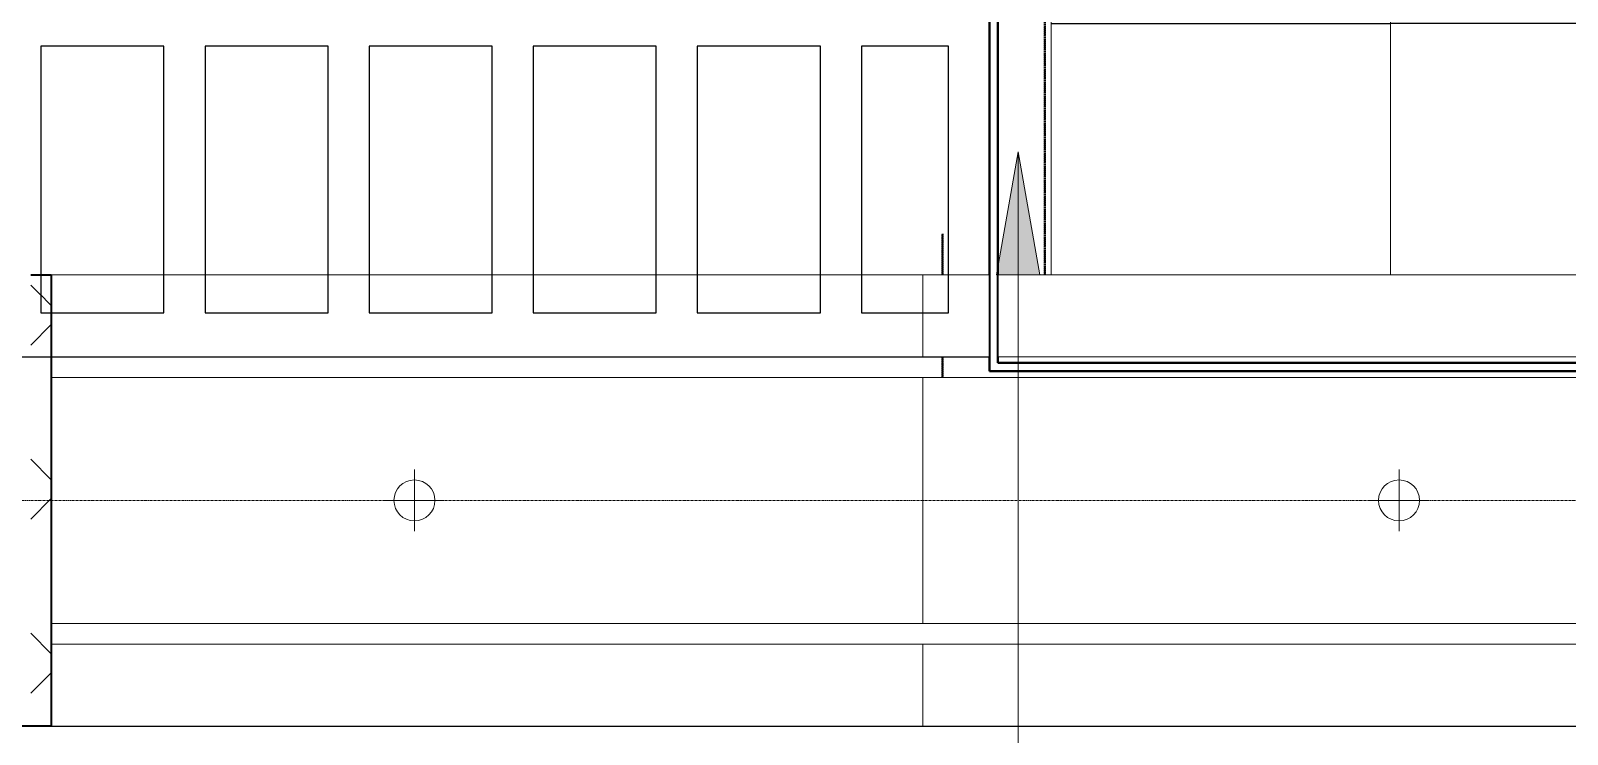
# Model space of a CAD drawing. Header units: millimetres. Extents: x -853228 to -744682, y -17776 to 32484.
# Drawn here: x -823357 to -819612, y 3009 to 4724 of the extents above; entities that cross this region are included whole.
import ezdxf
from ezdxf.xclip import XClip

# ---------------------------------------------------------------- set-up
doc = ezdxf.new("R2010")
doc.units = ezdxf.units.MM
doc.header["$XCLIPFRAME"] = 0
doc.linetypes.add('- SOM Dash 1_8_', pattern=[4.7625, 3.175, -1.5875])
doc.linetypes.add('DPA_Grid _ Level 100', pattern=[10, 5.5, -1.6, 1.3, -1.6])
doc.layers.add('000 - WIPEOUT', color=250, linetype='Continuous')
doc.layers.add('A11_ALU.SOLID SHEET', color=2, linetype='Continuous')
for name, color, linetype, lineweight in [('A-CLNG', 2, 'Continuous', 9), ('A-CLNG-PATT', 2, 'Continuous', 9), ('A-DETL-GENF', 2, 'Continuous', 9), ('A-GLAZ-CURT', 2, 'Continuous', 9), ('A-WALL-FNSH', 2, 'Continuous', 35), ('A-WALL-PATT', 1, 'Continuous', 9), ('E-LITE-EQPM', 2, 'Continuous', 9), ('G-ANNO-TEXT', 3, 'Continuous', 9), ('I-WALL-E', 2, 'Continuous', 35), ('S-GRID', 251, 'Continuous', 9), ('WALL-E', 2, 'Continuous', 9)]:
    doc.layers.add(name, color=color, linetype=linetype, lineweight=lineweight)
pattern_1 = [(45, (0, 0), (-212.13203, 212.13203), []), (135, (0, 0), (-212.13203, -212.13203), [])]

# ---------------------------------------------------------------- blocks, each defined once
blk = doc.blocks.new('*U393')
at = {"layer": 'S-GRID', "linetype": 'DPA_Grid _ Level 100'}
blk.add_line((22800, 0), (-50209.7, 0), dxfattribs=at)
blk = doc.blocks.new('System Panel - DPA-AR_Metal Ceiling Rectangular Panel-13139266-4281-01 ENLARGED LOWER PLATFORM LEVEL - REFLECTED CEILING PLAN - SHEET 2')
at = {"layer": 'A-GLAZ-CURT'}
for p, q in [((-821182.4, 4129), (-823307.4, 4129)), ((-823307.4, 4129), (-821182.4, 4129)), ((-821182.4, 3929), (-821182.4, 4129)), ((-821182.4, 4129), (-821182.4, 3929)), ((-823307.3, 3929), (-821182.4, 3929)), ((-821182.4, 3929), (-823307.3, 3929))]:
    blk.add_line(p, q, dxfattribs=at)
blk = doc.blocks.new('System Panel - DPA-AR_Metal Ceiling Rectangular Panel-13139259-4281-01 ENLARGED LOWER PLATFORM LEVEL - REFLECTED CEILING PLAN - SHEET 2')
at = {"layer": 'A-GLAZ-CURT'}
for p, q in [((-821020, 4129), (-821182.4, 4129)), ((-821182.4, 4129), (-821182.4, 3929)), ((-821182.4, 3929), (-821182.4, 4129)), ((-821182.4, 4129), (-821020, 4129)), ((-818782.4, 4129), (-821000, 4129)), ((-821000, 4129), (-818782.4, 4129)), ((-818782.4, 3929), (-818782.4, 4129)), ((-818782.4, 4129), (-818782.4, 3929)), ((-821182.4, 3929), (-821020, 3929)), ((-821020, 3929), (-821182.4, 3929)), ((-821000, 3929), (-818782.4, 3929)), ((-818782.4, 3929), (-821000, 3929))]:
    blk.add_line(p, q, dxfattribs=at)
blk = doc.blocks.new('System Panel - DPA-AR_Metal Ceiling Rectangular Panel-V17-4281-01 ENLARGED LOWER PLATFORM LEVEL - REFLECTED CEILING PLAN - SHEET 2')
at = {"layer": 'A-GLAZ-CURT'}
for p, q in [((-821182.4, 3229), (-823307.3, 3229)), ((-823307.3, 3229), (-821182.4, 3229)), ((-821182.4, 3029), (-821182.4, 3229)), ((-821182.4, 3229), (-821182.4, 3029)), ((-823307.4, 3029), (-821182.4, 3029)), ((-821182.4, 3029), (-823307.4, 3029))]:
    blk.add_line(p, q, dxfattribs=at)
blk = doc.blocks.new('System Panel - DPA-AR_Metal Ceiling Rectangular Panel-V15-4281-01 ENLARGED LOWER PLATFORM LEVEL - REFLECTED CEILING PLAN - SHEET 2')
at = {"layer": 'A-GLAZ-CURT'}
for p, q in [((-816382.4, 4129), (-818782.4, 4129)), ((-818782.4, 4129), (-818782.4, 3929)), ((-818782.4, 3929), (-818782.4, 4129)), ((-818782.4, 4129), (-816382.4, 4129)), ((-816382.4, 3929), (-816382.4, 4129)), ((-816382.4, 4129), (-816382.4, 3929)), ((-818782.4, 3929), (-816382.4, 3929)), ((-816382.4, 3929), (-818782.4, 3929))]:
    blk.add_line(p, q, dxfattribs=at)
blk = doc.blocks.new('System Panel - DPA-AR_Metal Ceiling Rectangular Panel-13139320-4281-01 ENLARGED LOWER PLATFORM LEVEL - REFLECTED CEILING PLAN - SHEET 2')
at = {"layer": 'A-GLAZ-CURT'}
for p, q in [((-821182.4, 3879), (-823307.3, 3879)), ((-823307.3, 3879), (-821182.4, 3879)), ((-821182.4, 3279), (-821182.4, 3879)), ((-821182.4, 3879), (-821182.4, 3279)), ((-823307.3, 3279), (-821182.4, 3279)), ((-821182.4, 3279), (-823307.3, 3279))]:
    blk.add_line(p, q, dxfattribs=at)
blk = doc.blocks.new('System Panel - DPA-AR_Metal Ceiling Rectangular Panel-13139299-4281-01 ENLARGED LOWER PLATFORM LEVEL - REFLECTED CEILING PLAN - SHEET 2')
at = {"layer": 'A-GLAZ-CURT'}
for p, q in [((-818782.4, 3879), (-821182.4, 3879)), ((-821182.4, 3879), (-821182.4, 3279)), ((-821182.4, 3279), (-821182.4, 3879)), ((-821182.4, 3879), (-818782.4, 3879)), ((-818782.4, 3279), (-818782.4, 3879)), ((-818782.4, 3879), (-818782.4, 3279)), ((-821182.4, 3279), (-818782.4, 3279)), ((-818782.4, 3279), (-821182.4, 3279))]:
    blk.add_line(p, q, dxfattribs=at)
blk = doc.blocks.new('*U516')
at = {"layer": 'A-CLNG'}
for p, q in [((-19187.6, 4314.9), (-19187.6, 550)), ((-19187.6, 550), (-19187.6, 4314.9)), ((-18360.2, 4315), (-18360.2, 550)), ((-18360.2, 550), (-18360.2, 4315)), ((-18360.2, 550), (-18360.2, 4314.9)), ((-18360.2, 4314.9), (-18360.2, 550)), ((-19187.6, 550), (-18360.2, 550)), ((-18360.2, 550), (-19187.6, 550)), ((-18360.2, 550), (-12524.9, 550)), ((-12524.9, 550), (-18360.2, 550))]:
    blk.add_line(p, q, dxfattribs=at)
at = {"layer": 'A-GLAZ-CURT'}
for name, p in [('System Panel - DPA-AR_Metal Ceiling Rectangular Panel-13139266-4281-01 ENLARGED LOWER PLATFORM LEVEL - REFLECTED CEILING PLAN - SHEET 2', (801682.4, -3579)), ('System Panel - DPA-AR_Metal Ceiling Rectangular Panel-13139259-4281-01 ENLARGED LOWER PLATFORM LEVEL - REFLECTED CEILING PLAN - SHEET 2', (801682.4, -3579)), ('System Panel - DPA-AR_Metal Ceiling Rectangular Panel-13139320-4281-01 ENLARGED LOWER PLATFORM LEVEL - REFLECTED CEILING PLAN - SHEET 2', (801682.4, -3579)), ('System Panel - DPA-AR_Metal Ceiling Rectangular Panel-13139299-4281-01 ENLARGED LOWER PLATFORM LEVEL - REFLECTED CEILING PLAN - SHEET 2', (801682.4, -3579)), ('System Panel - DPA-AR_Metal Ceiling Rectangular Panel-V17-4281-01 ENLARGED LOWER PLATFORM LEVEL - REFLECTED CEILING PLAN - SHEET 2', (801682.4, -3579)), ('System Panel - DPA-AR_Metal Ceiling Rectangular Panel-V15-4281-01 ENLARGED LOWER PLATFORM LEVEL - REFLECTED CEILING PLAN - SHEET 2', (799282.4, -4479))]:
    blk.add_blockref(name, p, dxfattribs=at)
blk = doc.blocks.new('LGF_DL_SAA_LowPower_DL1a - LGF_DL_SAA_LowPower_DL1a-8832329-4180-01 LOWER PLATFORM LEVEL - REFLECTED CEILING PLAN')
at = {"layer": 'A-DETL-GENF'}
for p, q in [((0, 75), (0, -75)), ((72.5, 0), (-72.5, 0))]:
    blk.add_line(p, q, dxfattribs=at)
blk.add_circle((0, 0), 50, dxfattribs=at)
blk = doc.blocks.new('C-1-PP19-AR-4180-01-B_20250908-040939_EXDOWNLIGHT')
at = {"layer": 'E-LITE-EQPM', "extrusion": (0, 0, -1), "rotation": 180}
for p in [(77739.5, 0), (75339.5, 0)]:
    blk.add_blockref('LGF_DL_SAA_LowPower_DL1a - LGF_DL_SAA_LowPower_DL1a-8832329-4180-01 LOWER PLATFORM LEVEL - REFLECTED CEILING PLAN', p, dxfattribs=at)
blk = doc.blocks.new('*U911')
at = {"color": 3}
for points in [[(-325, -3250), (325, -3250), (325, -3550), (-325, -3550)], [(-325, -3650), (325, -3650), (325, -3950), (-325, -3950)], [(-325, -4050), (325, -4050), (325, -4350), (-325, -4350)], [(-325, -4450), (325, -4450), (325, -4750), (-325, -4750)], [(-325, -4850), (325, -4850), (325, -5150), (-325, -5150)]]:
    blk.add_wipeout(points, dxfattribs=at).dxf.layer = '000 - WIPEOUT'
at = {"layer": 'A11_ALU.SOLID SHEET', "color": 0, "linetype": 'ByBlock'}
for points in [[(-325, -3550), (325, -3550), (325, -3250), (-325, -3250)], [(-325, -3950), (325, -3950), (325, -3650), (-325, -3650)], [(-325, -4350), (325, -4350), (325, -4050), (-325, -4050)], [(-325, -4750), (325, -4750), (325, -4450), (-325, -4450)], [(-325, -5150), (325, -5150), (325, -4850), (-325, -4850)]]:
    blk.add_lwpolyline(points, close=True, dxfattribs=at)
blk = doc.blocks.new('*U914')
at = {"layer": 'Defpoints'}
blk.add_point((0, 0), dxfattribs=at)
blk.add_wipeout([(325, 250), (325, 462), (-325, 462), (-325, 250)]).dxf.layer = '000 - WIPEOUT'
at = {"layer": 'A11_ALU.SOLID SHEET', "color": 0}
blk.add_lwpolyline([(325, 250), (325, 462), (-325, 462), (-325, 250)], close=True, dxfattribs=at)
at = {"layer": 'Defpoints'}
blk.add_point((0, 400), dxfattribs=at)
blk = doc.blocks.new('*U986')
for points in [[(-87625, 350), (-76337.6, 350), (-76337.6, 4315), (-87625, 4315)], [(-107450, -550), (27650, -550), (27650, -3480), (-107450, -3480)]]:
    blk.add_lwpolyline(points, close=True)
at = {"layer": 'A11_ALU.SOLID SHEET', "linetype": 'ByBlock', "rotation": 90}
blk.add_blockref('*U911', (-81900, 782.5), dxfattribs=at)
at = {"layer": 'A11_ALU.SOLID SHEET', "linetype": 'ByBlock', "rotation": 270}
blk.add_blockref('*U914', (-76900, 782.5), dxfattribs=at)

msp = doc.modelspace()

# ---------------------------------------------------------------- block references
ref = msp.add_blockref('*U986', (-744682.4, 3579))
XClip(ref).set_block_clipping_path([(-104690.1238047113, -9620.0077451946), (-34092.6543255158, 14393.0014498748)])

# ---------------------------------------------------------------- next in the draw order: hatches: boundary and pattern name
at = {"layer": 'A-CLNG-PATT', "lineweight": 25}
h = msp.add_hatch(dxfattribs=at)
h.set_pattern_fill('FP_7', color=256, style=0, pattern_type=2)
h.set_pattern_definition([(90, (-820042.5, 6015), (3600, -2e-13), [1200, 0]), (90, (-823642.5, 6015), (3600, -2e-13), [1200, 0]), (0, (-823642.5, 7139.9), (0, -1200), [3600, 0]), (0, (-823642.5, 6089.9), (0, -1200), [3600, 0])])
h.paths.add_polyline_path([(-820042.5, 4129), (-820042.5, 7894), (-820870, 7894), (-820870, 4129), (-820692.3, 4129)])
h = msp.add_hatch(dxfattribs=at)
h.set_pattern_fill('FP_4', color=256, style=0, pattern_type=2)
h.set_pattern_definition([(270, (-1478075.6, 661215), (-3117.691, -2e-13), [1200, 0]), (270, (-1474958, 661215), (-3117.691, -2e-13), [1200, 0]), (180, (-1474957.9, 660089.9), (1e-13, 1200), [3117.691, 0]), (180, (-1474957.9, 661139.9), (1e-13, 1200), [3117.691, 0])])
h.paths.add_polyline_path([(-820042.5, 4129), (-814207.3, 4129), (-814207.8, 7894), (-820042.5, 7894), (-820042.5, 6410.1)])
at = {"layer": 'A-WALL-PATT', "lineweight": 9}
h = msp.add_hatch(dxfattribs=at)
h.set_pattern_fill('FP_3', color=256, style=0, pattern_type=2)
h.set_pattern_definition(pattern_1)
h.paths.add_polyline_path([(-823357.3, 3079), (-823307.3, 3079), (-823307.3, 4129), (-823357.3, 4129), (-823357.3, 3752.5)])
h = msp.add_hatch(dxfattribs=at)
h.set_pattern_fill('FP_3', color=256, style=0, pattern_type=2)
h.set_pattern_definition(pattern_1)
h.paths.add_polyline_path([(-823307.3, 3029), (-823307.3, 3079), (-823672.3, 3079), (-823672.3, 3029)])
h.paths.add_polyline_path([(-825607.4, 3029), (-825292.3, 3029), (-825292.3, 3079), (-825607.4, 3079)])
at = {"layer": 'G-ANNO-TEXT'}
msp.add_hatch(color=7, dxfattribs=at).paths.add_polyline_path([(-820950.3, 4428.9), (-821003.2, 4128.9), (-820897.4, 4128.9)])

# ---------------------------------------------------------------- next in the draw order: linework, layer by layer
msp.add_spline([(-835882.4, 3579), (-801682.4, 12088.5), (-758836, 27096.5), (-744682.4, 3579)], degree=3)
at = {"layer": 'A-WALL-FNSH', "color": 250}
for p, q in [((-823357.3, 4129), (-823307.3, 4129)), ((-823307.3, 4129), (-823307.3, 3079)), ((-823307.3, 3079), (-823307.3, 3029)), ((-823307.3, 3029), (-823672.3, 3029))]:
    msp.add_line(p, q, dxfattribs=at)
at = {"layer": 'G-ANNO-TEXT', "color": 10}
for p, q in [((-820950.3, 4428.9), (-821003.2, 4128.9)), ((-820897.4, 4128.9), (-820950.3, 4428.9)), ((-820950.3, 4428.9), (-820950.3, -9495.4)), ((-821003.2, 4128.9), (-820897.4, 4128.9))]:
    msp.add_line(p, q, dxfattribs=at)
at = {"layer": 'I-WALL-E'}
for p, q in [((-821020, 4129), (-821020, 7894)), ((-821020, 7894), (-821020, 3914)), ((-821000, 3914), (-821000, 7894)), ((-821000, 7894), (-821000, 4129)), ((-821020, 3914), (-821020, 3929)), ((-821020, 3894), (-821020, 3914)), ((-821020, 3914), (-821020, 3894)), ((-821000, 3929), (-821000, 3914)), ((-814257.4, 3914), (-821000, 3914)), ((-821000, 3914), (-814257.4, 3914)), ((-814257.4, 3894), (-821020, 3894)), ((-821020, 3894), (-814257.4, 3894))]:
    msp.add_line(p, q, dxfattribs=at)
at = {"layer": 'I-WALL-E', "color": 8, "linetype": '- SOM Dash 1_8_'}
for p, q in [((-820885, 4129), (-820885, 7894)), ((-820885, 7894), (-820885, 4129)), ((-821135, 4129), (-821135, 4228.8)), ((-821135, 4228.8), (-821135, 4129)), ((-821135, 3879), (-821135, 3929)), ((-821135, 3929), (-821135, 3879))]:
    msp.add_line(p, q, dxfattribs=at)
at = {"layer": 'WALL-E'}
for p, q in [((-814207.3, 4129), (-820559, 4129)), ((-820559, 4129), (-817664.1, 4129))]:
    msp.add_line(p, q, dxfattribs=at)

# ---------------------------------------------------------------- next in the draw order: block references
for name in ['*U393', '*U516']:
    msp.add_blockref(name, (-801682.4, 3579))
ref = msp.add_blockref('C-1-PP19-AR-4180-01-B_20250908-040939_EXDOWNLIGHT', (-744682.4, 3579))
XClip(ref).set_block_clipping_path([(-104690.1238047113, -9620.0077451946), (-34092.6543255158, 14393.0014498748)])

doc.saveas('drawing.dxf')
